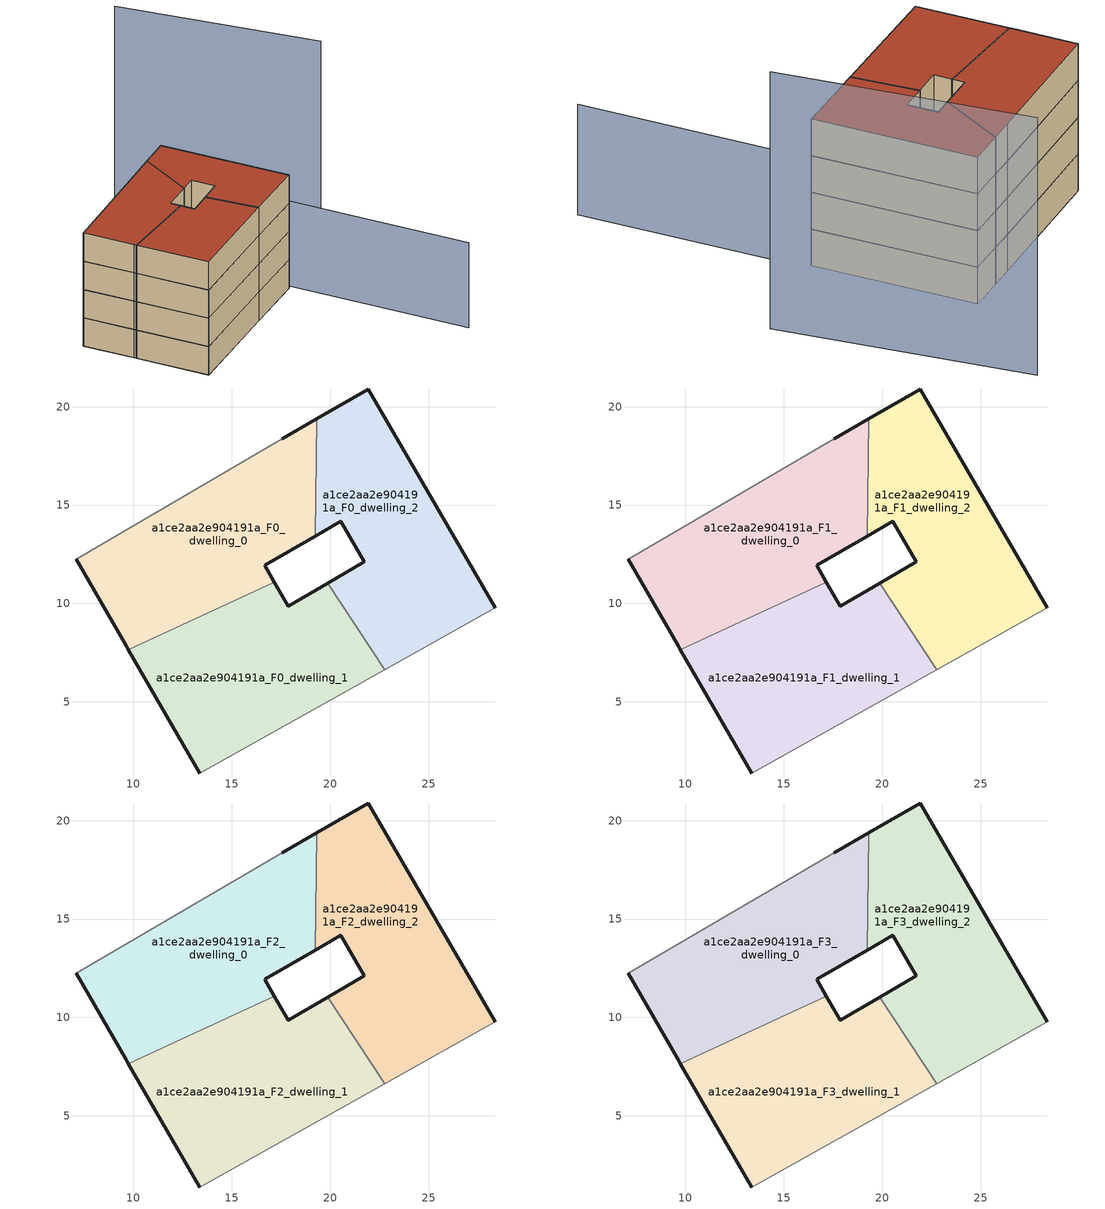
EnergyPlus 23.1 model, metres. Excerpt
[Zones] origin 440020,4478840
a1ce2aa2e904191a_F0_dwelling_0
 floor ground (EU_floor_Construction): 17.16,11.08 16.68,11.94 19.22,13.42 19.32,19.38 17.56,18.36 7.08,12.25 9.62,7.85 9.74,7.66 z0
 wall outside (EU_wall_Construction): 17.56,18.36 19.32,19.38 / 19.22,13.42 16.68,11.94 17.16,11.08 / 9.74,7.66 9.62,7.85 7.08,12.25 z0:3
 wall adiabatic (EU_wall_Construction): 7.08,12.25 17.56,18.36 z0:3
 wall to a1ce2aa2e904191a_F0_dwelling_2 (EU_wall_Construction): 19.32,19.38 19.23,13.42 z0:3
 wall to a1ce2aa2e904191a_F0_dwelling_1 (EU_wall_Construction): 17.16,11.08 9.74,7.66 z0:3
a1ce2aa2e904191a_F0_dwelling_1
 floor ground (EU_floor_Construction): 22.77,6.63 19.86,11.02 17.86,9.85 17.16,11.08 9.74,7.66 13.37,1.38 z0
 wall outside (EU_wall_Construction): 17.16,11.08 17.86,9.85 19.86,11.02 / 13.37,1.38 9.74,7.66 z0:3
 wall adiabatic (EU_wall_Construction): 22.77,6.63 13.37,1.38 z0:3
 wall to a1ce2aa2e904191a_F0_dwelling_2 (EU_wall_Construction): 19.86,11.02 22.76,6.63 z0:3
a1ce2aa2e904191a_F0_dwelling_2
 floor ground (EU_floor_Construction): 28.4,9.78 21.94,20.9 19.32,19.38 19.22,13.42 20.54,14.18 21.73,12.11 19.86,11.02 22.77,6.63 z0
 wall outside (EU_wall_Construction): 19.86,11.02 21.73,12.11 20.54,14.18 19.22,13.42 / 19.32,19.38 21.94,20.9 28.4,9.78 z0:3
 wall adiabatic (EU_wall_Construction): 28.4,9.78 22.77,6.63 z0:3
a1ce2aa2e904191a_F1_dwelling_0
 floor to a1ce2aa2e904191a_F0_dwelling_0 (EU_floor_Construction): 17.16,11.08 16.68,11.94 19.22,13.42 19.32,19.38 17.56,18.36 7.08,12.25 9.62,7.85 9.74,7.66 z3
 wall outside (EU_wall_Construction): 17.56,18.36 19.32,19.38 / 19.22,13.42 16.68,11.94 17.16,11.08 / 9.74,7.66 9.62,7.85 7.08,12.25 z3:6
 wall adiabatic (EU_wall_Construction): 7.08,12.25 17.56,18.36 z3:6
 wall to a1ce2aa2e904191a_F1_dwelling_2 (EU_wall_Construction): 19.32,19.38 19.23,13.42 z3:6
 wall to a1ce2aa2e904191a_F1_dwelling_1 (EU_wall_Construction): 17.16,11.08 9.74,7.66 z3:6
a1ce2aa2e904191a_F1_dwelling_1
 floor to a1ce2aa2e904191a_F0_dwelling_1 (EU_floor_Construction): 22.76,6.63 19.86,11.02 17.86,9.85 17.16,11.08 9.74,7.66 13.37,1.38 z3
 wall outside (EU_wall_Construction): 17.16,11.08 17.86,9.85 19.86,11.02 / 13.37,1.38 9.74,7.66 z3:6
 wall adiabatic (EU_wall_Construction): 22.77,6.63 13.37,1.38 z3:6
 wall to a1ce2aa2e904191a_F1_dwelling_2 (EU_wall_Construction): 19.86,11.02 22.76,6.63 z3:6
a1ce2aa2e904191a_F1_dwelling_2
 floor to a1ce2aa2e904191a_F0_dwelling_2 (EU_floor_Construction): 28.4,9.78 21.94,20.9 19.32,19.38 19.22,13.42 20.54,14.18 21.73,12.11 19.86,11.02 22.76,6.63 z3
 wall outside (EU_wall_Construction): 19.86,11.02 21.73,12.11 20.54,14.18 19.22,13.42 / 19.32,19.38 21.94,20.9 28.4,9.78 z3:6
 wall adiabatic (EU_wall_Construction): 28.4,9.78 22.77,6.63 z3:6
a1ce2aa2e904191a_F2_dwelling_0
 floor to a1ce2aa2e904191a_F1_dwelling_0 (EU_floor_Construction): 17.16,11.08 16.68,11.94 19.22,13.42 19.32,19.38 17.56,18.36 7.08,12.25 9.62,7.85 9.74,7.66 z6
 wall outside (EU_wall_Construction): 17.56,18.36 19.32,19.38 / 19.22,13.42 16.68,11.94 17.16,11.08 / 9.74,7.66 9.62,7.85 7.08,12.25 z6:9
 wall adiabatic (EU_wall_Construction): 7.08,12.25 17.56,18.36 z6:9
 wall to a1ce2aa2e904191a_F2_dwelling_2 (EU_wall_Construction): 19.32,19.38 19.23,13.42 z6:9
 wall to a1ce2aa2e904191a_F2_dwelling_1 (EU_wall_Construction): 17.16,11.08 9.74,7.66 z6:9
a1ce2aa2e904191a_F2_dwelling_1
 floor to a1ce2aa2e904191a_F1_dwelling_1 (EU_floor_Construction): 22.76,6.63 19.86,11.02 17.86,9.85 17.16,11.08 9.74,7.66 13.37,1.38 z6
 wall outside (EU_wall_Construction): 17.16,11.08 17.86,9.85 19.86,11.02 / 13.37,1.38 9.74,7.66 z6:9
 wall adiabatic (EU_wall_Construction): 22.77,6.63 13.37,1.38 z6:9
 wall to a1ce2aa2e904191a_F2_dwelling_2 (EU_wall_Construction): 19.86,11.02 22.76,6.63 z6:9
a1ce2aa2e904191a_F2_dwelling_2
 floor to a1ce2aa2e904191a_F1_dwelling_2 (EU_floor_Construction): 28.4,9.78 21.94,20.9 19.32,19.38 19.22,13.42 20.54,14.18 21.73,12.11 19.86,11.02 22.76,6.63 z6
 wall outside (EU_wall_Construction): 19.86,11.02 21.73,12.11 20.54,14.18 19.22,13.42 / 19.32,19.38 21.94,20.9 28.4,9.78 z6:9
 wall adiabatic (EU_wall_Construction): 28.4,9.78 22.77,6.63 z6:9
a1ce2aa2e904191a_F3_dwelling_0
 floor to a1ce2aa2e904191a_F2_dwelling_0 (EU_floor_Construction): 17.16,11.08 16.68,11.94 19.22,13.42 19.32,19.38 17.56,18.36 7.08,12.25 9.62,7.85 9.74,7.66 z9
 wall outside (EU_wall_Construction): 17.56,18.36 19.32,19.38 / 19.22,13.42 16.68,11.94 17.16,11.08 / 9.74,7.66 9.62,7.85 7.08,12.25 z9:12
 wall adiabatic (EU_wall_Construction): 7.08,12.25 17.56,18.36 z9:12
 wall to a1ce2aa2e904191a_F3_dwelling_2 (EU_wall_Construction): 19.32,19.38 19.23,13.42 z9:12
 wall to a1ce2aa2e904191a_F3_dwelling_1 (EU_wall_Construction): 17.16,11.08 9.74,7.66 z9:12
 roof outside (EU_roof_Construction): 19.32,19.38 19.22,13.42 16.68,11.94 17.16,11.08 9.74,7.66 9.62,7.85 7.08,12.25 17.56,18.36 z12
a1ce2aa2e904191a_F3_dwelling_1
 floor to a1ce2aa2e904191a_F2_dwelling_1 (EU_floor_Construction): 22.76,6.63 19.86,11.02 17.86,9.85 17.16,11.08 9.74,7.66 13.37,1.38 z9
 wall outside (EU_wall_Construction): 17.16,11.08 17.86,9.85 19.86,11.02 / 13.37,1.38 9.74,7.66 z9:12
 wall adiabatic (EU_wall_Construction): 22.77,6.63 13.37,1.38 z9:12
 wall to a1ce2aa2e904191a_F3_dwelling_2 (EU_wall_Construction): 19.86,11.02 22.76,6.63 z9:12
 roof outside (EU_roof_Construction): 19.86,11.02 22.77,6.63 13.37,1.38 9.74,7.66 17.16,11.08 17.86,9.85 z12
a1ce2aa2e904191a_F3_dwelling_2
 floor to a1ce2aa2e904191a_F2_dwelling_2 (EU_floor_Construction): 28.4,9.78 21.94,20.9 19.32,19.38 19.22,13.42 20.54,14.18 21.73,12.11 19.86,11.02 22.76,6.63 z9
 wall outside (EU_wall_Construction): 19.86,11.02 21.73,12.11 20.54,14.18 19.22,13.42 / 19.32,19.38 21.94,20.9 28.4,9.78 z9:12
 wall adiabatic (EU_wall_Construction): 28.4,9.78 22.77,6.63 z9:12
 roof outside (EU_roof_Construction): 21.94,20.9 28.4,9.78 22.77,6.63 19.86,11.02 21.73,12.11 20.54,14.18 19.22,13.42 19.32,19.38 z12
shading: 13.37,1.39 28.55,10.16 / 28.55,10.16 37.6,-5.5 / 17.61,18.33 7.08,12.25 z0:9; 35.79,15.18 24.22,31.26 z0:21
[Building]
EU S2 Campaign: North Axis=0; Terrain=City; Solar Distribution=FullExterior
[Site:Location]
Madrid: Latitude=40.5; Longitude=-3.5; Time Zone=1; Elevation=609
[SizingPeriod:WeatherFileDays]
AnnualSizingPeriod: Begin Month=1; Begin Day of Month=1; End Month=12; End Day of Month=31; Day of Week for Start Day=Monday; Use Weather File Daylight Saving Period=No; Use Weather File Rain and Snow Indicators=No
[MATERIAL]
EU_InternalMass_Material: Roughness=MediumRough; Thickness=0.1; Conductivity=1; Density=1800; Specific Heat=900; Thermal Absorptance=0.9; Solar Absorptance=0.7; Visible Absorptance=0.7
[MATERIAL:NOMASS] Roughness=MediumRough; Thermal Absorptance=0.9; Solar Absorptance=0.7; Visible Absorptance=0.7
Name | Thermal Resistance
EU_wall_NoMass | 0.419739
EU_roof_NoMass | 0.352165
EU_floor_NoMass | 0.608284
[CONSTRUCTION]
EU_wall_Construction: EU_wall_NoMass
EU_roof_Construction: EU_roof_NoMass
EU_floor_Construction: EU_floor_NoMass
EU_InternalMass_Construction: EU_InternalMass_Material
[ZONE] Type=1; Multiplier=1; Ceiling Height=autocalculate; Floor Area=autocalculate; Part of Total Floor Area=Yes
Name | Volume
a1ce2aa2e904191a_F0_dwelling_0; a1ce2aa2e904191a_F1_dwelling_0; a1ce2aa2e904191a_F2_dwelling_0; a1ce2aa2e904191a_F3_dwelling_0 | 207.882
a1ce2aa2e904191a_F0_dwelling_1 | 207.892
a1ce2aa2e904191a_F1_dwelling_1; a1ce2aa2e904191a_F2_dwelling_1; a1ce2aa2e904191a_F3_dwelling_1 | 207.894
a1ce2aa2e904191a_F0_dwelling_2; a1ce2aa2e904191a_F1_dwelling_2; a1ce2aa2e904191a_F2_dwelling_2; a1ce2aa2e904191a_F3_dwelling_2 | 207.89
[INTERNALMASS] Construction=EU_InternalMass_Construction
Name | Zone or ZoneList | Surface Area
a1ce2aa2e904191a_F0_dwelling_0_EU_InternalMass | a1ce2aa2e904191a_F0_dwelling_0 | 69.294
a1ce2aa2e904191a_F0_dwelling_1_EU_InternalMass | a1ce2aa2e904191a_F0_dwelling_1 | 69.2978
a1ce2aa2e904191a_F0_dwelling_2_EU_InternalMass | a1ce2aa2e904191a_F0_dwelling_2 | 69.2966
a1ce2aa2e904191a_F1_dwelling_0_EU_InternalMass | a1ce2aa2e904191a_F1_dwelling_0 | 69.294
a1ce2aa2e904191a_F1_dwelling_1_EU_InternalMass | a1ce2aa2e904191a_F1_dwelling_1 | 69.2978
a1ce2aa2e904191a_F1_dwelling_2_EU_InternalMass | a1ce2aa2e904191a_F1_dwelling_2 | 69.2966
a1ce2aa2e904191a_F2_dwelling_0_EU_InternalMass | a1ce2aa2e904191a_F2_dwelling_0 | 69.294
a1ce2aa2e904191a_F2_dwelling_1_EU_InternalMass | a1ce2aa2e904191a_F2_dwelling_1 | 69.2978
a1ce2aa2e904191a_F2_dwelling_2_EU_InternalMass | a1ce2aa2e904191a_F2_dwelling_2 | 69.2966
a1ce2aa2e904191a_F3_dwelling_0_EU_InternalMass | a1ce2aa2e904191a_F3_dwelling_0 | 69.294
a1ce2aa2e904191a_F3_dwelling_1_EU_InternalMass | a1ce2aa2e904191a_F3_dwelling_1 | 69.2978
a1ce2aa2e904191a_F3_dwelling_2_EU_InternalMass | a1ce2aa2e904191a_F3_dwelling_2 | 69.2966
[OTHEREQUIPMENT] Fuel Type=Electricity; Design Level Calculation Method=Watts/Area; Power per Zone Floor Area=1; Fraction Latent=0; Fraction Radiant=0; Fraction Lost=0; Carbon Dioxide Generation Rate=0; EndUse Subcategory=EU_Step8_InternalGains
Name | Zone or ZoneList or Space or SpaceList | Schedule
EU_Step8_InternalGain_a1ce2aa2e904191a_F0_dwelling_0_f000 | a1ce2aa2e904191a_F0_dwelling_0 | EU_Step8_GainSchedule_a1ce2aa2e904191a_F0_dwelling_0_f000
EU_Step8_InternalGain_a1ce2aa2e904191a_F0_dwelling_1_f000 | a1ce2aa2e904191a_F0_dwelling_1 | EU_Step8_GainSchedule_a1ce2aa2e904191a_F0_dwelling_1_f000
EU_Step8_InternalGain_a1ce2aa2e904191a_F0_dwelling_2_f000 | a1ce2aa2e904191a_F0_dwelling_2 | EU_Step8_GainSchedule_a1ce2aa2e904191a_F0_dwelling_2_f000
EU_Step8_InternalGain_a1ce2aa2e904191a_F1_dwelling_0_f000 | a1ce2aa2e904191a_F1_dwelling_0 | EU_Step8_GainSchedule_a1ce2aa2e904191a_F1_dwelling_0_f000
EU_Step8_InternalGain_a1ce2aa2e904191a_F1_dwelling_1_f000 | a1ce2aa2e904191a_F1_dwelling_1 | EU_Step8_GainSchedule_a1ce2aa2e904191a_F1_dwelling_1_f000
EU_Step8_InternalGain_a1ce2aa2e904191a_F1_dwelling_2_f000 | a1ce2aa2e904191a_F1_dwelling_2 | EU_Step8_GainSchedule_a1ce2aa2e904191a_F1_dwelling_2_f000
EU_Step8_InternalGain_a1ce2aa2e904191a_F2_dwelling_0_f000 | a1ce2aa2e904191a_F2_dwelling_0 | EU_Step8_GainSchedule_a1ce2aa2e904191a_F2_dwelling_0_f000
EU_Step8_InternalGain_a1ce2aa2e904191a_F2_dwelling_1_f000 | a1ce2aa2e904191a_F2_dwelling_1 | EU_Step8_GainSchedule_a1ce2aa2e904191a_F2_dwelling_1_f000
EU_Step8_InternalGain_a1ce2aa2e904191a_F2_dwelling_2_f000 | a1ce2aa2e904191a_F2_dwelling_2 | EU_Step8_GainSchedule_a1ce2aa2e904191a_F2_dwelling_2_f000
EU_Step8_InternalGain_a1ce2aa2e904191a_F3_dwelling_0_f000 | a1ce2aa2e904191a_F3_dwelling_0 | EU_Step8_GainSchedule_a1ce2aa2e904191a_F3_dwelling_0_f000
EU_Step8_InternalGain_a1ce2aa2e904191a_F3_dwelling_1_f000 | a1ce2aa2e904191a_F3_dwelling_1 | EU_Step8_GainSchedule_a1ce2aa2e904191a_F3_dwelling_1_f000
EU_Step8_InternalGain_a1ce2aa2e904191a_F3_dwelling_2_f000 | a1ce2aa2e904191a_F3_dwelling_2 | EU_Step8_GainSchedule_a1ce2aa2e904191a_F3_dwelling_2_f000
[ZONEVENTILATION:DESIGNFLOWRATE] Schedule=EU_AlwaysOn; Design Flow Rate Calculation Method=AirChanges/Hour; Air Changes per Hour=0.703302; Ventilation Type=Natural; Fan Pressure Rise=0; Fan Total Efficiency=1; Constant Term Coefficient=1; Temperature Term Coefficient=0; Velocity Term Coefficient=0; Velocity Squared Term Coefficient=0; Minimum Indoor Temperature=-100; Maximum Indoor Temperature=100; Delta Temperature=-100; Minimum Outdoor Temperature=-100; Maximum Outdoor Temperature=100; Maximum Wind Speed=40
Name | Zone or ZoneList or Space or SpaceList
EU_ConstantAir_a1ce2aa2e904191a_F0_dwelling_0 | a1ce2aa2e904191a_F0_dwelling_0
EU_ConstantAir_a1ce2aa2e904191a_F0_dwelling_1 | a1ce2aa2e904191a_F0_dwelling_1
EU_ConstantAir_a1ce2aa2e904191a_F0_dwelling_2 | a1ce2aa2e904191a_F0_dwelling_2
EU_ConstantAir_a1ce2aa2e904191a_F1_dwelling_0 | a1ce2aa2e904191a_F1_dwelling_0
EU_ConstantAir_a1ce2aa2e904191a_F1_dwelling_1 | a1ce2aa2e904191a_F1_dwelling_1
EU_ConstantAir_a1ce2aa2e904191a_F1_dwelling_2 | a1ce2aa2e904191a_F1_dwelling_2
EU_ConstantAir_a1ce2aa2e904191a_F2_dwelling_0 | a1ce2aa2e904191a_F2_dwelling_0
EU_ConstantAir_a1ce2aa2e904191a_F2_dwelling_1 | a1ce2aa2e904191a_F2_dwelling_1
EU_ConstantAir_a1ce2aa2e904191a_F2_dwelling_2 | a1ce2aa2e904191a_F2_dwelling_2
EU_ConstantAir_a1ce2aa2e904191a_F3_dwelling_0 | a1ce2aa2e904191a_F3_dwelling_0
EU_ConstantAir_a1ce2aa2e904191a_F3_dwelling_1 | a1ce2aa2e904191a_F3_dwelling_1
EU_ConstantAir_a1ce2aa2e904191a_F3_dwelling_2 | a1ce2aa2e904191a_F3_dwelling_2
[HVACTEMPLATE:THERMOSTAT] Constant Heating Setpoint=20; Constant Cooling Setpoint=50
EU_HeatOnly_a1ce2aa2e904191a_F0_dwelling_0; EU_HeatOnly_a1ce2aa2e904191a_F0_dwelling_1; EU_HeatOnly_a1ce2aa2e904191a_F0_dwelling_2; EU_HeatOnly_a1ce2aa2e904191a_F1_dwelling_0; EU_HeatOnly_a1ce2aa2e904191a_F1_dwelling_1; EU_HeatOnly_a1ce2aa2e904191a_F1_dwelling_2; EU_HeatOnly_a1ce2aa2e904191a_F2_dwelling_0; EU_HeatOnly_a1ce2aa2e904191a_F2_dwelling_1; EU_HeatOnly_a1ce2aa2e904191a_F2_dwelling_2; EU_HeatOnly_a1ce2aa2e904191a_F3_dwelling_0; EU_HeatOnly_a1ce2aa2e904191a_F3_dwelling_1; EU_HeatOnly_a1ce2aa2e904191a_F3_dwelling_2
[HVACTEMPLATE:ZONE:IDEALLOADSAIRSYSTEM] System Availability Schedule=EU_AlwaysOn; Maximum Heating Supply Air Temperature=50; Minimum Cooling Supply Air Temperature=13; Maximum Heating Supply Air Humidity Ratio=0.0156; Minimum Cooling Supply Air Humidity Ratio=0.0077; Heating Limit=NoLimit; Cooling Limit=NoLimit; Heating Availability Schedule=EU_AlwaysOn; Cooling Availability Schedule=EU_CoolingOff; Dehumidification Control Type=ConstantSensibleHeatRatio; Cooling Sensible Heat Ratio=0.7; Dehumidification Setpoint=60; Humidification Control Type=None; Humidification Setpoint=30; Outdoor Air Method=None; Outdoor Air Flow Rate per Person=0.00944; Outdoor Air Flow Rate per Zone Floor Area=0; Outdoor Air Flow Rate per Zone=0; Demand Controlled Ventilation Type=None; Outdoor Air Economizer Type=NoEconomizer; Heat Recovery Type=None; Sensible Heat Recovery Effectiveness=0.7; Latent Heat Recovery Effectiveness=0.65
Name | Template Thermostat
a1ce2aa2e904191a_F0_dwelling_0 | EU_HeatOnly_a1ce2aa2e904191a_F0_dwelling_0
a1ce2aa2e904191a_F0_dwelling_1 | EU_HeatOnly_a1ce2aa2e904191a_F0_dwelling_1
a1ce2aa2e904191a_F0_dwelling_2 | EU_HeatOnly_a1ce2aa2e904191a_F0_dwelling_2
a1ce2aa2e904191a_F1_dwelling_0 | EU_HeatOnly_a1ce2aa2e904191a_F1_dwelling_0
a1ce2aa2e904191a_F1_dwelling_1 | EU_HeatOnly_a1ce2aa2e904191a_F1_dwelling_1
a1ce2aa2e904191a_F1_dwelling_2 | EU_HeatOnly_a1ce2aa2e904191a_F1_dwelling_2
a1ce2aa2e904191a_F2_dwelling_0 | EU_HeatOnly_a1ce2aa2e904191a_F2_dwelling_0
a1ce2aa2e904191a_F2_dwelling_1 | EU_HeatOnly_a1ce2aa2e904191a_F2_dwelling_1
a1ce2aa2e904191a_F2_dwelling_2 | EU_HeatOnly_a1ce2aa2e904191a_F2_dwelling_2
a1ce2aa2e904191a_F3_dwelling_0 | EU_HeatOnly_a1ce2aa2e904191a_F3_dwelling_0
a1ce2aa2e904191a_F3_dwelling_1 | EU_HeatOnly_a1ce2aa2e904191a_F3_dwelling_1
a1ce2aa2e904191a_F3_dwelling_2 | EU_HeatOnly_a1ce2aa2e904191a_F3_dwelling_2
[SIZING:ZONE] Zone Cooling Design Supply Air Temperature Input Method=SupplyAirTemperature; Zone Cooling Design Supply Air Temperature=13; Zone Heating Design Supply Air Temperature Input Method=SupplyAirTemperature; Zone Heating Design Supply Air Temperature=50; Zone Cooling Design Supply Air Humidity Ratio=0.008; Zone Heating Design Supply Air Humidity Ratio=0.008; Cooling Design Air Flow Method=DesignDay; Cooling Design Air Flow Rate=0; Cooling Minimum Air Flow per Zone Floor Area=0.000762; Cooling Minimum Air Flow=0; Cooling Minimum Air Flow Fraction=0.2; Heating Design Air Flow Method=DesignDay; Heating Design Air Flow Rate=0; Heating Maximum Air Flow per Zone Floor Area=0.002032; Heating Maximum Air Flow=0.141576; Heating Maximum Air Flow Fraction=0.3; Account for Dedicated Outdoor Air System=No; Dedicated Outdoor Air System Control Strategy=NeutralSupplyAir; Dedicated Outdoor Air Low Setpoint Temperature for Design=autosize; Dedicated Outdoor Air High Setpoint Temperature for Design=autosize; Zone Load Sizing Method=Sensible Load Only No Latent Load; Zone Latent Cooling Design Supply Air Humidity Ratio Input Method=HumidityRatioDifference; Zone Cooling Design Supply Air Humidity Ratio Difference=0.005; Zone Latent Heating Design Supply Air Humidity Ratio Input Method=HumidityRatioDifference; Zone Humidification Design Supply Air Humidity Ratio Difference=0.005
a1ce2aa2e904191a_F0_dwelling_0; a1ce2aa2e904191a_F0_dwelling_1; a1ce2aa2e904191a_F0_dwelling_2; a1ce2aa2e904191a_F1_dwelling_0; a1ce2aa2e904191a_F1_dwelling_1; a1ce2aa2e904191a_F1_dwelling_2; a1ce2aa2e904191a_F2_dwelling_0; a1ce2aa2e904191a_F2_dwelling_1; a1ce2aa2e904191a_F2_dwelling_2; a1ce2aa2e904191a_F3_dwelling_0; a1ce2aa2e904191a_F3_dwelling_1; a1ce2aa2e904191a_F3_dwelling_2
[SCHEDULE:CONSTANT]
Name | Hourly Value
EU_AlwaysOn | 1
EU_CoolingOff | 0
[SCHEDULE:FILE] Column Number=1; Rows to Skip at Top=0; Number of Hours of Data=8760; Column Separator=Comma; Interpolate to Timestep=No; Minutes per Item=60; Adjust Schedule for Daylight Savings=Yes
Name | File
EU_Step8_GainSchedule_a1ce2aa2e904191a_F0_dwelling_0_f000 | ../../schedules/a1ce2aa2e904191a/a1ce2aa2e904191a_F0_dwelling_0_f000_gain.csv
EU_Step8_GainSchedule_a1ce2aa2e904191a_F0_dwelling_1_f000 | ../../schedules/a1ce2aa2e904191a/a1ce2aa2e904191a_F0_dwelling_1_f000_gain.csv
EU_Step8_GainSchedule_a1ce2aa2e904191a_F0_dwelling_2_f000 | ../../schedules/a1ce2aa2e904191a/a1ce2aa2e904191a_F0_dwelling_2_f000_gain.csv
EU_Step8_GainSchedule_a1ce2aa2e904191a_F1_dwelling_0_f000 | ../../schedules/a1ce2aa2e904191a/a1ce2aa2e904191a_F1_dwelling_0_f000_gain.csv
EU_Step8_GainSchedule_a1ce2aa2e904191a_F1_dwelling_1_f000 | ../../schedules/a1ce2aa2e904191a/a1ce2aa2e904191a_F1_dwelling_1_f000_gain.csv
EU_Step8_GainSchedule_a1ce2aa2e904191a_F1_dwelling_2_f000 | ../../schedules/a1ce2aa2e904191a/a1ce2aa2e904191a_F1_dwelling_2_f000_gain.csv
EU_Step8_GainSchedule_a1ce2aa2e904191a_F2_dwelling_0_f000 | ../../schedules/a1ce2aa2e904191a/a1ce2aa2e904191a_F2_dwelling_0_f000_gain.csv
EU_Step8_GainSchedule_a1ce2aa2e904191a_F2_dwelling_1_f000 | ../../schedules/a1ce2aa2e904191a/a1ce2aa2e904191a_F2_dwelling_1_f000_gain.csv
EU_Step8_GainSchedule_a1ce2aa2e904191a_F2_dwelling_2_f000 | ../../schedules/a1ce2aa2e904191a/a1ce2aa2e904191a_F2_dwelling_2_f000_gain.csv
EU_Step8_GainSchedule_a1ce2aa2e904191a_F3_dwelling_0_f000 | ../../schedules/a1ce2aa2e904191a/a1ce2aa2e904191a_F3_dwelling_0_f000_gain.csv
EU_Step8_GainSchedule_a1ce2aa2e904191a_F3_dwelling_1_f000 | ../../schedules/a1ce2aa2e904191a/a1ce2aa2e904191a_F3_dwelling_1_f000_gain.csv
EU_Step8_GainSchedule_a1ce2aa2e904191a_F3_dwelling_2_f000 | ../../schedules/a1ce2aa2e904191a/a1ce2aa2e904191a_F3_dwelling_2_f000_gain.csv
